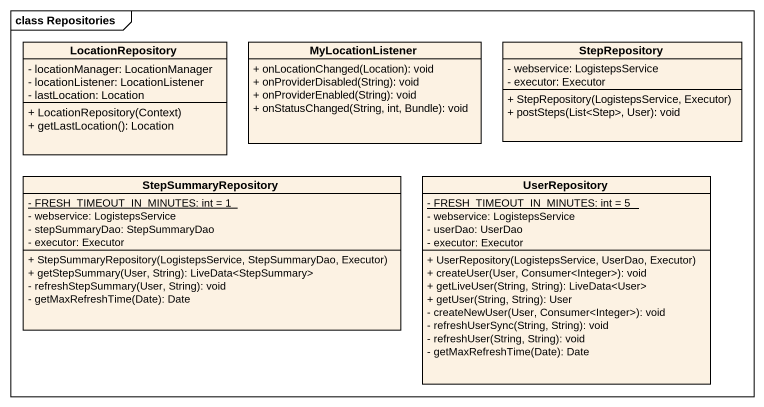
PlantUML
@startuml
mainframe class Repositories
hide circle
hide empty members
skinparam classAttributeIconSize 0
class LocationRepository {
  - locationManager: LocationManager
  - locationListener: LocationListener
  - lastLocation: Location
  + LocationRepository(Context)
  + getLastLocation(): Location
}
class MyLocationListener {
  + onLocationChanged(Location): void
  + onProviderDisabled(String): void
  + onProviderEnabled(String): void
  + onStatusChanged(String, int, Bundle): void
}
class StepRepository {
  - webservice: LogistepsService
  - executor: Executor
  + StepRepository(LogistepsService, Executor)
  + postSteps(List<Step>, User): void
}
class StepSummaryRepository {
  {static} - FRESH_TIMEOUT_IN_MINUTES: int = 1
  - webservice: LogistepsService
  - stepSummaryDao: StepSummaryDao
  - executor: Executor
  + StepSummaryRepository(LogistepsService, StepSummaryDao, Executor)
  + getStepSummary(User, String): LiveData<StepSummary>
  - refreshStepSummary(User, String): void
  - getMaxRefreshTime(Date): Date
}
class UserRepository {
  {static} - FRESH_TIMEOUT_IN_MINUTES: int = 5
  - webservice: LogistepsService
  - userDao: UserDao
  - executor: Executor
  + UserRepository(LogistepsService, UserDao, Executor)
  + createUser(User, Consumer<Integer>): void
  + getLiveUser(String, String): LiveData<User>
  + getUser(String, String): User
  - createNewUser(User, Consumer<Integer>): void
  - refreshUserSync(String, String): void
  - refreshUser(String, String): void
  - getMaxRefreshTime(Date): Date
}
@enduml
